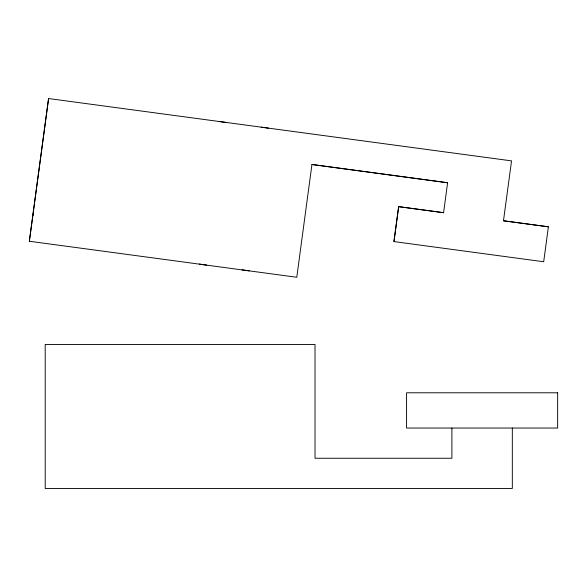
<?xml version="1.0" encoding="UTF-8"?>
<svg xmlns="http://www.w3.org/2000/svg" width="587" height="587" viewBox="0 0 587 587"><rect width="100%" height="100%" fill="white"/><g stroke="black" fill="none" stroke-linecap="round" stroke-linejoin="round"><path stroke-width="0.88" d="M29.357 241.25L48.567 98.528L511.541 160.875L503.477 220.771L548.39 226.817L543.687 261.751L393.943 241.58L398.654 206.639L443.589 212.699L447.602 182.748L311.946 164.477L296.78 277.269L29.35 241.25L48.589 98.543M393.965 241.587L398.654 206.639M311.968 164.492L447.602 182.748M503.477 220.771L548.375 226.802M398.668 206.653L443.589 212.699M200.262 264.267L199.411 264.15L206.727 265.141M261.222 127.166L268.538 128.149M218.628 121.436L225.944 122.419M242.005 269.888L249.321 270.871M512.326 428.04L512.326 488.472L45.199 488.472L45.199 344.466L315.021 344.466L315.021 458.256L451.895 458.256L451.895 428.04M32.989 214.306L32.865 215.224L32.989 214.306M557.65 392.791L406.578 392.791L406.578 428.04L557.65 428.04L557.65 392.791"/></g></svg>
